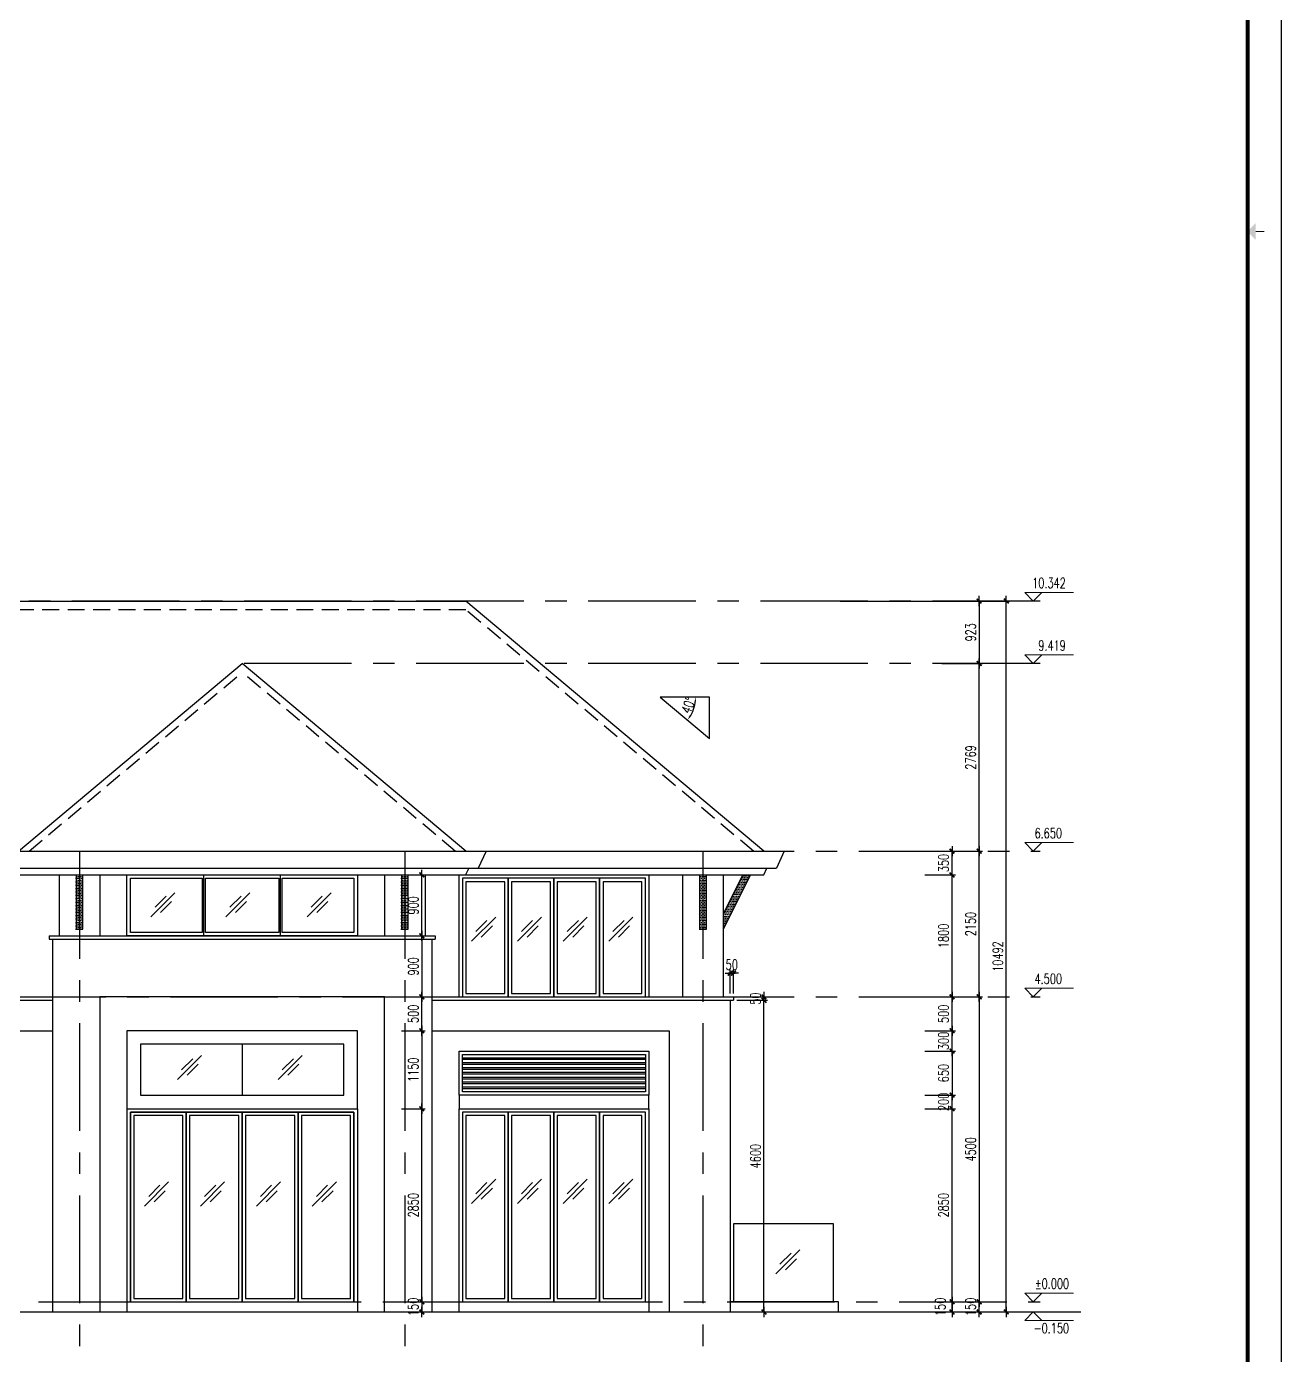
# Model space of a CAD drawing. Extents: x -395226 to -176901, y -140672 to 68263.
# Drawn here: x -318658 to -300140, y -127533 to -107922 of the extents above; entities that cross this region are included whole.
import ezdxf
from ezdxf.enums import TextEntityAlignment as Align

# ---------------------------------------------------------------- set-up
doc = ezdxf.new("R2010")
doc.units = 0
doc.header["$LTSCALE"] = 1000
doc.header["$MEASUREMENT"] = 0
for name, pattern in [('ACAD_ISO08W100', [36, 24, -3, 6, -3]), ('CENTER', [50.8, 31.75, -6.35, 6.35, -6.35]), ('HIDDEN', [0.375, 0.25, -0.125])]:
    doc.linetypes.add(name, pattern=pattern)
doc.layers.get('0').update_dxf_attribs({"linetype": 'CONTINUOUS'})
doc.layers.get('Defpoints').update_dxf_attribs({"linetype": 'CONTINUOUS'})
for name, color, linetype in [('A-DIM', 201, 'CONTINUOUS'), ('A-DOTE', 8, 'ACAD_ISO08W100'), ('A-FACADE', 5, 'CONTINUOUS'), ('A-FACADE-hatch', 252, 'CONTINUOUS'), ('A-LINE', 8, 'CONTINUOUS'), ('A-PUB-DIM', 3, 'CONTINUOUS'), ('A-ROOF', 7, 'CONTINUOUS'), ('A-SITE', 7, 'CONTINUOUS'), ('A-TEXT-CN', 31, 'CONTINUOUS'), ('A-WINDOW', 4, 'CONTINUOUS'), ('A_Door', 1, 'CONTINUOUS'), ('A_Wall', 3, 'CONTINUOUS'), ('FIN 01', 8, 'CONTINUOUS'), ('GLZ 01', 8, 'CONTINUOUS'), ('PUB_DIM', 3, 'CONTINUOUS'), ('ROOF 01', 1, 'CONTINUOUS'), ('Sect 18', 1, 'CONTINUOUS'), ('图框', 7, 'CONTINUOUS')]:
    doc.layers.add(name, color=color, linetype=linetype)
doc.layers.add('A-LEVEL', color=135, linetype='CONTINUOUS', lineweight=0)
doc.styles.add('DIM_FONT', font='SIMPLEX', dxfattribs={"width": 0.7, "bigfont": 'GBCBIG'})
doc.styles.add('TJHZTXT', font='tjromans.shx', dxfattribs={"width": 0.8, "bigfont": 'tjhztxt.shx'})
doc.styles.add('zjz', font='tjromans.shx', dxfattribs={"width": 0.7, "height": 500, "bigfont": 'tjhztxt.shx'})
doc.dimstyles.new('DIM100', dxfattribs={"dimscale": 100, "dimtxt": 3, "dimasz": 0.01, "dimexe": 1, "dimexo": 1, "dimgap": 1, "dimtad": 1, "dimdec": 0, "dimzin": 0, "dimdsep": 46, "dimtxsty": 'DIM_FONT', "dimblk1": '_DIMX', "dimblk2": '_DIMX', "dimsah": 1, "dimcen": 0.01, "dimclrd": 256, "dimclre": 256, "dimclrt": 7, "dimadec": 0, "dimazin": 0, "dimtfac": 1, "dimtdec": 0, "dimtix": 1, "dimtmove": 2, "dimatfit": 3, "dimldrblk": '_DIMX', "dimfxl": 0, "dimtolj": 1, "dimtzin": 5, "dimarcsym": 0})

# ---------------------------------------------------------------- blocks, each defined once
blk = doc.blocks.new('_DIMX')
blk.add_line((-150, 0), (150, 0))
at = {"const_width": 50}
blk.add_lwpolyline([(-70, -70), (70, 70)], dxfattribs=at)
blk = doc.blocks.new('*D969')
at = {"layer": 'A-PUB-DIM', "lineweight": -2}
for p, q in [((-306650, -116400), (-304151, -116400)), ((-304201, -126892), (-304201, -116401)), ((-306650, -126892), (-304151, -126892))]:
    blk.add_line(p, q, dxfattribs=at)
at = {"layer": 'Defpoints', "color": 0}
for p in [(-306700, -116400), (-304201, -116400), (-306700, -126892)]:
    blk.add_point(p, dxfattribs=at)
at = {"layer": 'A-PUB-DIM', "lineweight": -2, "xscale": 0.5, "yscale": 0.5, "zscale": 0.5}
for p, rotation in [((-304201, -116400), 90), ((-304201, -126892), 270)]:
    blk.add_blockref('_DIMX', p, dxfattribs=dict(at, rotation=rotation))
at = {"layer": 'A-PUB-DIM', "insert": (-304326, -121646), "char_height": 150, "attachment_point": 5, "rotation": 90, "style": 'DIM_FONT'}
blk.add_mtext('\\A1;10492', dxfattribs=at)
blk = doc.blocks.new('*D970')
at = {"layer": 'A-PUB-DIM', "lineweight": -2}
for p, q in [((-305150, -122242), (-304551, -122242)), ((-304601, -122243), (-304601, -126742)), ((-305150, -126742), (-304551, -126742))]:
    blk.add_line(p, q, dxfattribs=at)
at = {"layer": 'Defpoints', "color": 0}
for p in [(-305200, -122242), (-305200, -126742), (-304601, -126742)]:
    blk.add_point(p, dxfattribs=at)
at = {"layer": 'A-PUB-DIM', "lineweight": -2, "xscale": 0.5, "yscale": 0.5, "zscale": 0.5}
for p, rotation in [((-304601, -122242), 90), ((-304601, -126742), 270)]:
    blk.add_blockref('_DIMX', p, dxfattribs=dict(at, rotation=rotation))
at = {"layer": 'A-PUB-DIM', "insert": (-304726, -124492), "char_height": 150, "attachment_point": 5, "rotation": 90, "style": 'DIM_FONT'}
blk.add_mtext('\\A1;4500', dxfattribs=at)
blk = doc.blocks.new('*D971')
at = {"layer": 'A-PUB-DIM', "lineweight": -2}
for p, q in [((-305150, -120092), (-304551, -120092)), ((-304601, -122242), (-304601, -120093)), ((-305150, -122242), (-304551, -122242))]:
    blk.add_line(p, q, dxfattribs=at)
at = {"layer": 'Defpoints', "color": 0}
for p in [(-305200, -120092), (-304601, -120092), (-305200, -122242)]:
    blk.add_point(p, dxfattribs=at)
at = {"layer": 'A-PUB-DIM', "lineweight": -2, "xscale": 0.5, "yscale": 0.5, "zscale": 0.5}
for p, rotation in [((-304601, -120092), 90), ((-304601, -122242), 270)]:
    blk.add_blockref('_DIMX', p, dxfattribs=dict(at, rotation=rotation))
at = {"layer": 'A-PUB-DIM', "insert": (-304726, -121167), "char_height": 150, "attachment_point": 5, "rotation": 90, "style": 'DIM_FONT'}
blk.add_mtext('\\A1;2150', dxfattribs=at)
blk = doc.blocks.new('A$C27EA7CCC')
at = {"layer": 'A-LEVEL', "linetype": 'ByBlock'}
blk.add_lwpolyline([(1018, 509), (509, 0), (0, 509), (2880, 509)], dxfattribs=at)
at = {"layer": 'A-LEVEL', "style": 'zjz', "width": 0.7}
for tag, p in [('-6.000（建筑）', (3635, 1346)), ('-6.300（结构）', (3635, 645))]:
    blk.add_attdef(tag, text='', height=600, dxfattribs=at).set_placement(p, align=Align.RIGHT)
blk = doc.blocks.new('*D972')
at = {"layer": 'A-PUB-DIM', "lineweight": -2}
for p, q in [((-305150, -126742), (-304551, -126742)), ((-304601, -126742), (-304601, -126741)), ((-304601, -126892), (-304601, -126742)), ((-305150, -126892), (-304551, -126892)), ((-304601, -126893), (-304601, -126893))]:
    blk.add_line(p, q, dxfattribs=at)
at = {"layer": 'Defpoints', "color": 0}
for p in [(-305200, -126742), (-304601, -126742), (-305200, -126892)]:
    blk.add_point(p, dxfattribs=at)
at = {"layer": 'A-PUB-DIM', "lineweight": -2, "xscale": 0.5, "yscale": 0.5, "zscale": 0.5}
for p, rotation in [((-304601, -126742), 270), ((-304601, -126892), 90)]:
    blk.add_blockref('_DIMX', p, dxfattribs=dict(at, rotation=rotation))
at = {"layer": 'A-PUB-DIM', "insert": (-304726, -126817), "char_height": 150, "attachment_point": 5, "rotation": 90, "style": 'DIM_FONT'}
blk.add_mtext('\\A1;150', dxfattribs=at)
blk = doc.blocks.new('*D974')
at = {"layer": 'A-DIM', "lineweight": -2}
for p, q in [((-305401, -126742), (-304951, -126742)), ((-305001, -126892), (-305001, -126743)), ((-305401, -126892), (-304951, -126892))]:
    blk.add_line(p, q, dxfattribs=at)
at = {"layer": 'Defpoints', "color": 0}
for p in [(-305451, -126742), (-305001, -126742), (-305451, -126892)]:
    blk.add_point(p, dxfattribs=at)
at = {"layer": 'A-DIM', "lineweight": -2, "xscale": 0.5, "yscale": 0.5, "zscale": 0.5}
for p, rotation in [((-305001, -126742), 90), ((-305001, -126892), 270)]:
    blk.add_blockref('_DIMX', p, dxfattribs=dict(at, rotation=rotation))
at = {"layer": 'A-DIM', "insert": (-305174, -126817), "char_height": 150, "attachment_point": 5, "rotation": 90, "style": 'DIM_FONT'}
blk.add_mtext('\\A1;150', dxfattribs=at)
blk = doc.blocks.new('*D975')
at = {"layer": 'A-DIM', "lineweight": -2}
for p, q in [((-305401, -123892), (-304951, -123892)), ((-305001, -126742), (-305001, -123893)), ((-305401, -126742), (-304951, -126742))]:
    blk.add_line(p, q, dxfattribs=at)
at = {"layer": 'Defpoints', "color": 0}
for p in [(-305451, -123892), (-305001, -123892), (-305451, -126742)]:
    blk.add_point(p, dxfattribs=at)
at = {"layer": 'A-DIM', "lineweight": -2, "xscale": 0.5, "yscale": 0.5, "zscale": 0.5}
for p, rotation in [((-305001, -123892), 90), ((-305001, -126742), 270)]:
    blk.add_blockref('_DIMX', p, dxfattribs=dict(at, rotation=rotation))
at = {"layer": 'A-DIM', "insert": (-305126, -125317), "char_height": 150, "attachment_point": 5, "rotation": 90, "style": 'DIM_FONT'}
blk.add_mtext('\\A1;2850', dxfattribs=at)
blk = doc.blocks.new('*D976')
at = {"layer": 'A-DIM', "lineweight": -2}
for p, q in [((-305401, -123692), (-304951, -123692)), ((-305001, -123692), (-305001, -123691)), ((-305001, -123892), (-305001, -123692)), ((-305401, -123892), (-304951, -123892)), ((-305001, -123893), (-305001, -123893))]:
    blk.add_line(p, q, dxfattribs=at)
at = {"layer": 'Defpoints', "color": 0}
for p in [(-305451, -123692), (-305001, -123692), (-305451, -123892)]:
    blk.add_point(p, dxfattribs=at)
at = {"layer": 'A-DIM', "lineweight": -2, "xscale": 0.5, "yscale": 0.5, "zscale": 0.5}
for p, rotation in [((-305001, -123692), 270), ((-305001, -123892), 90)]:
    blk.add_blockref('_DIMX', p, dxfattribs=dict(at, rotation=rotation))
at = {"layer": 'A-DIM', "insert": (-305126, -123792), "char_height": 150, "attachment_point": 5, "rotation": 90, "style": 'DIM_FONT'}
blk.add_mtext('\\A1;200', dxfattribs=at)
blk = doc.blocks.new('*D977')
at = {"layer": 'A-DIM', "lineweight": -2}
for p, q in [((-305401, -122742), (-304951, -122742)), ((-305001, -122742), (-305001, -122741)), ((-305001, -123042), (-305001, -122742)), ((-305401, -123042), (-304951, -123042)), ((-305001, -123043), (-305001, -123043))]:
    blk.add_line(p, q, dxfattribs=at)
at = {"layer": 'Defpoints', "color": 0}
for p in [(-305451, -122742), (-305001, -122742), (-305451, -123042)]:
    blk.add_point(p, dxfattribs=at)
at = {"layer": 'A-DIM', "lineweight": -2, "xscale": 0.5, "yscale": 0.5, "zscale": 0.5}
for p, rotation in [((-305001, -122742), 270), ((-305001, -123042), 90)]:
    blk.add_blockref('_DIMX', p, dxfattribs=dict(at, rotation=rotation))
at = {"layer": 'A-DIM', "insert": (-305126, -122892), "char_height": 150, "attachment_point": 5, "rotation": 90, "style": 'DIM_FONT'}
blk.add_mtext('\\A1;300', dxfattribs=at)
blk = doc.blocks.new('*D978')
at = {"layer": 'A-DIM', "lineweight": -2}
for p, q in [((-305401, -122242), (-304951, -122242)), ((-305001, -122742), (-305001, -122243)), ((-305401, -122742), (-304951, -122742))]:
    blk.add_line(p, q, dxfattribs=at)
at = {"layer": 'Defpoints', "color": 0}
for p in [(-305451, -122242), (-305001, -122242), (-305451, -122742)]:
    blk.add_point(p, dxfattribs=at)
at = {"layer": 'A-DIM', "lineweight": -2, "xscale": 0.5, "yscale": 0.5, "zscale": 0.5}
for p, rotation in [((-305001, -122242), 90), ((-305001, -122742), 270)]:
    blk.add_blockref('_DIMX', p, dxfattribs=dict(at, rotation=rotation))
at = {"layer": 'A-DIM', "insert": (-305126, -122492), "char_height": 150, "attachment_point": 5, "rotation": 90, "style": 'DIM_FONT'}
blk.add_mtext('\\A1;500', dxfattribs=at)
blk = doc.blocks.new('*D986')
at = {"layer": 'A-DIM', "lineweight": -2}
for p, q in [((-305401, -120442), (-304951, -120442)), ((-305001, -122242), (-305001, -120443)), ((-305401, -122242), (-304951, -122242))]:
    blk.add_line(p, q, dxfattribs=at)
at = {"layer": 'Defpoints', "color": 0}
for p in [(-305451, -120442), (-305001, -120442), (-305451, -122242)]:
    blk.add_point(p, dxfattribs=at)
at = {"layer": 'A-DIM', "lineweight": -2, "xscale": 0.5, "yscale": 0.5, "zscale": 0.5}
for p, rotation in [((-305001, -120442), 90), ((-305001, -122242), 270)]:
    blk.add_blockref('_DIMX', p, dxfattribs=dict(at, rotation=rotation))
at = {"layer": 'A-DIM', "insert": (-305126, -121342), "char_height": 150, "attachment_point": 5, "rotation": 90, "style": 'DIM_FONT'}
blk.add_mtext('\\A1;1800', dxfattribs=at)
blk = doc.blocks.new('*D987')
at = {"layer": 'A-DIM', "lineweight": -2}
for p, q in [((-305401, -120092), (-304951, -120092)), ((-305001, -120092), (-305001, -120091)), ((-305001, -120442), (-305001, -120092)), ((-305401, -120442), (-304951, -120442)), ((-305001, -120443), (-305001, -120443))]:
    blk.add_line(p, q, dxfattribs=at)
at = {"layer": 'Defpoints', "color": 0}
for p in [(-305451, -120092), (-305001, -120092), (-305451, -120442)]:
    blk.add_point(p, dxfattribs=at)
at = {"layer": 'A-DIM', "lineweight": -2, "xscale": 0.5, "yscale": 0.5, "zscale": 0.5}
for p, rotation in [((-305001, -120092), 270), ((-305001, -120442), 90)]:
    blk.add_blockref('_DIMX', p, dxfattribs=dict(at, rotation=rotation))
at = {"layer": 'A-DIM', "insert": (-305126, -120267), "char_height": 150, "attachment_point": 5, "rotation": 90, "style": 'DIM_FONT'}
blk.add_mtext('\\A1;350', dxfattribs=at)
blk = doc.blocks.new('*D990')
at = {"layer": 'A-PUB-DIM', "lineweight": -2}
for p, q in [((-305150, -117323), (-304551, -117323)), ((-304601, -120092), (-304601, -117324)), ((-305150, -120092), (-304551, -120092))]:
    blk.add_line(p, q, dxfattribs=at)
at = {"layer": 'Defpoints', "color": 0}
for p in [(-305200, -117323), (-304601, -117323), (-305200, -120092)]:
    blk.add_point(p, dxfattribs=at)
at = {"layer": 'A-PUB-DIM', "lineweight": -2, "xscale": 0.5, "yscale": 0.5, "zscale": 0.5}
for p, rotation in [((-304601, -117323), 90), ((-304601, -120092), 270)]:
    blk.add_blockref('_DIMX', p, dxfattribs=dict(at, rotation=rotation))
at = {"layer": 'A-PUB-DIM', "insert": (-304726, -118708), "char_height": 150, "attachment_point": 5, "rotation": 90, "style": 'DIM_FONT'}
blk.add_mtext('\\A1;2769', dxfattribs=at)
blk = doc.blocks.new('*D998')
at = {"layer": 'A-PUB-DIM', "lineweight": -2}
for p, q in [((-305150, -116400), (-304551, -116400)), ((-304601, -116401), (-304601, -117323)), ((-305150, -117323), (-304551, -117323))]:
    blk.add_line(p, q, dxfattribs=at)
at = {"layer": 'Defpoints', "color": 0}
for p in [(-305200, -116400), (-305200, -117323), (-304601, -117323)]:
    blk.add_point(p, dxfattribs=at)
at = {"layer": 'A-PUB-DIM', "lineweight": -2, "xscale": 0.5, "yscale": 0.5, "zscale": 0.5}
for p, rotation in [((-304601, -116400), 90), ((-304601, -117323), 270)]:
    blk.add_blockref('_DIMX', p, dxfattribs=dict(at, rotation=rotation))
at = {"layer": 'A-PUB-DIM', "insert": (-304726, -116862), "char_height": 150, "attachment_point": 5, "rotation": 90, "style": 'DIM_FONT'}
blk.add_mtext('\\A1;923', dxfattribs=at)
blk = doc.blocks.new('*D999')
at = {"layer": 'A-DIM', "lineweight": -2}
for p, q in [((-305401, -123042), (-304951, -123042)), ((-305001, -123043), (-305001, -123692)), ((-305401, -123692), (-304951, -123692))]:
    blk.add_line(p, q, dxfattribs=at)
at = {"layer": 'Defpoints', "color": 0}
for p in [(-305451, -123042), (-305451, -123692), (-305001, -123692)]:
    blk.add_point(p, dxfattribs=at)
at = {"layer": 'A-DIM', "lineweight": -2, "xscale": 0.5, "yscale": 0.5, "zscale": 0.5}
for p, rotation in [((-305001, -123042), 90), ((-305001, -123692), 270)]:
    blk.add_blockref('_DIMX', p, dxfattribs=dict(at, rotation=rotation))
at = {"layer": 'A-DIM', "insert": (-305126, -123367), "char_height": 150, "attachment_point": 5, "rotation": 90, "style": 'DIM_FONT'}
blk.add_mtext('\\A1;650', dxfattribs=at)
blk = doc.blocks.new('glass hatch')
at = {"color": 9}
for p, q in [((0, 0), (355, 355)), ((61, 143), (225, 306)), ((143, 61), (306, 225))]:
    blk.add_line(p, q, dxfattribs=at)
blk = doc.blocks.new('A$C6DE2222E')
at = {"layer": 'FIN 01', "color": 0}
for p, q in [((-2800, 50), (-2800, 1850)), ((-2800, 1850), (0, 1850)), ((0, 1850), (0, 50))]:
    blk.add_line(p, q, dxfattribs=at)
for points in [[(-2750, 50), (-2075, 50), (-2075, 1800), (-2750, 1800)], [(-2075, 50), (-1400, 50), (-1400, 1800), (-2075, 1800)], [(-1400, 50), (-725, 50), (-725, 1800), (-1400, 1800)], [(-725, 50), (-50, 50), (-50, 1800), (-725, 1800)], [(-2700, 100), (-2125, 100), (-2125, 1750), (-2700, 1750)], [(-2025, 100), (-1450, 100), (-1450, 1750), (-2025, 1750)], [(-1350, 100), (-775, 100), (-775, 1750), (-1350, 1750)], [(-675, 100), (-100, 100), (-100, 1750), (-675, 1750)]]:
    blk.add_lwpolyline(points, close=True, dxfattribs=at)
at = {"layer": 'A_Wall', "color": 9}
for p in [(-2614, 872), (-1939, 872), (-1264, 872), (-589, 872)]:
    blk.add_blockref('glass hatch', p, dxfattribs=at)
blk = doc.blocks.new('A$C57D91217')
at = {"color": 0}
for p, q in [((0, 0), (0, 2850)), ((0, 2850), (2800, 2850)), ((2800, 2850), (2800, 0))]:
    blk.add_line(p, q, dxfattribs=at)
for points in [[(50, 0), (725, 0), (725, 2800), (50, 2800)], [(100, 50), (675, 50), (675, 2750), (100, 2750)], [(725, 0), (1400, 0), (1400, 2800), (725, 2800)], [(775, 50), (1350, 50), (1350, 2750), (775, 2750)], [(1400, 0), (2075, 0), (2075, 2800), (1400, 2800)], [(1450, 50), (2025, 50), (2025, 2750), (1450, 2750)], [(2075, 0), (2750, 0), (2750, 2800), (2075, 2800)], [(2125, 50), (2700, 50), (2700, 2750), (2125, 2750)]]:
    blk.add_lwpolyline(points, close=True, dxfattribs=at)
at = {"color": 9}
for p in [(186, 1453), (861, 1453), (1536, 1453), (2211, 1453)]:
    blk.add_blockref('glass hatch', p, dxfattribs=at)
blk = doc.blocks.new('*D1003')
at = {"layer": 'A-DIM', "lineweight": -2}
for p, q in [((-308176, -122292), (-307726, -122292)), ((-307776, -126892), (-307776, -122293)), ((-308176, -126892), (-307726, -126892))]:
    blk.add_line(p, q, dxfattribs=at)
at = {"layer": 'Defpoints', "color": 0}
for p in [(-308226, -122292), (-307776, -122292), (-308226, -126892)]:
    blk.add_point(p, dxfattribs=at)
at = {"layer": 'A-DIM', "lineweight": -2, "xscale": 0.5, "yscale": 0.5, "zscale": 0.5}
for p, rotation in [((-307776, -122292), 90), ((-307776, -126892), 270)]:
    blk.add_blockref('_DIMX', p, dxfattribs=dict(at, rotation=rotation))
at = {"layer": 'A-DIM', "insert": (-307901, -124592), "char_height": 150, "attachment_point": 5, "rotation": 90, "style": 'DIM_FONT'}
blk.add_mtext('\\A1;4600', dxfattribs=at)
blk = doc.blocks.new('*D1004')
at = {"layer": 'A-DIM', "lineweight": -2}
for p, q in [((-308176, -122242), (-307726, -122242)), ((-308176, -122292), (-307726, -122292)), ((-307776, -122242), (-307776, -122241)), ((-307776, -122292), (-307776, -122242)), ((-307776, -122293), (-307776, -122293))]:
    blk.add_line(p, q, dxfattribs=at)
at = {"layer": 'Defpoints', "color": 0}
for p in [(-308226, -122242), (-308226, -122292), (-307776, -122242)]:
    blk.add_point(p, dxfattribs=at)
at = {"layer": 'A-DIM', "lineweight": -2, "xscale": 0.5, "yscale": 0.5, "zscale": 0.5}
for p, rotation in [((-307776, -122242), 270), ((-307776, -122292), 90)]:
    blk.add_blockref('_DIMX', p, dxfattribs=dict(at, rotation=rotation))
at = {"layer": 'A-DIM', "insert": (-307901, -122267), "char_height": 150, "attachment_point": 5, "rotation": 90, "style": 'DIM_FONT'}
blk.add_mtext('\\A1;50', dxfattribs=at)
blk = doc.blocks.new('*D1005')
at = {"layer": 'A-DIM', "lineweight": -2}
for p, q in [((-308277, -121892), (-308277, -121892)), ((-308276, -122192), (-308276, -121842)), ((-308226, -121892), (-308276, -121892)), ((-308226, -122192), (-308226, -121842)), ((-308226, -121892), (-308225, -121892))]:
    blk.add_line(p, q, dxfattribs=at)
at = {"layer": 'Defpoints', "color": 0}
for p in [(-308276, -121892), (-308276, -122242), (-308226, -122242)]:
    blk.add_point(p, dxfattribs=at)
at = {"layer": 'A-DIM', "lineweight": -2, "xscale": 0.5, "yscale": 0.5, "zscale": 0.5}
blk.add_blockref('_DIMX', (-308276, -121892), dxfattribs=at)
at = {"layer": 'A-DIM', "lineweight": -2, "xscale": 0.5, "yscale": 0.5, "zscale": 0.5, "rotation": 180}
blk.add_blockref('_DIMX', (-308226, -121892), dxfattribs=at)
at = {"layer": 'A-DIM', "insert": (-308251, -121767), "char_height": 150, "attachment_point": 5, "style": 'DIM_FONT'}
blk.add_mtext('\\A1;50', dxfattribs=at)
blk = doc.blocks.new('*D1007')
at = {"layer": 'A-DIM', "lineweight": -2}
for p, q in [((-313126, -122742), (-312776, -122742)), ((-312826, -122743), (-312826, -123892)), ((-313126, -123892), (-312776, -123892))]:
    blk.add_line(p, q, dxfattribs=at)
at = {"layer": 'Defpoints', "color": 0}
for p in [(-313176, -122742), (-313176, -123892), (-312826, -123892)]:
    blk.add_point(p, dxfattribs=at)
at = {"layer": 'A-DIM', "lineweight": -2, "xscale": 0.5, "yscale": 0.5, "zscale": 0.5}
for p, rotation in [((-312826, -122742), 90), ((-312826, -123892), 270)]:
    blk.add_blockref('_DIMX', p, dxfattribs=dict(at, rotation=rotation))
at = {"layer": 'A-DIM', "insert": (-312951, -123317), "char_height": 150, "attachment_point": 5, "rotation": 90, "style": 'DIM_FONT'}
blk.add_mtext('\\A1;1150', dxfattribs=at)
blk = doc.blocks.new('*D1008')
at = {"layer": 'A-DIM', "lineweight": -2}
for p, q in [((-313126, -122242), (-312776, -122242)), ((-312826, -122742), (-312826, -122243)), ((-313126, -122742), (-312776, -122742))]:
    blk.add_line(p, q, dxfattribs=at)
at = {"layer": 'Defpoints', "color": 0}
for p in [(-313176, -122242), (-312826, -122242), (-313176, -122742)]:
    blk.add_point(p, dxfattribs=at)
at = {"layer": 'A-DIM', "lineweight": -2, "xscale": 0.5, "yscale": 0.5, "zscale": 0.5}
for p, rotation in [((-312826, -122242), 90), ((-312826, -122742), 270)]:
    blk.add_blockref('_DIMX', p, dxfattribs=dict(at, rotation=rotation))
at = {"layer": 'A-DIM', "insert": (-312951, -122492), "char_height": 150, "attachment_point": 5, "rotation": 90, "style": 'DIM_FONT'}
blk.add_mtext('\\A1;500', dxfattribs=at)
blk = doc.blocks.new('*D1009')
at = {"layer": 'A-DIM', "lineweight": -2}
for p, q in [((-313126, -123892), (-312776, -123892)), ((-312826, -126742), (-312826, -123893)), ((-313126, -126742), (-312776, -126742))]:
    blk.add_line(p, q, dxfattribs=at)
at = {"layer": 'Defpoints', "color": 0}
for p in [(-313176, -123892), (-312826, -123892), (-313176, -126742)]:
    blk.add_point(p, dxfattribs=at)
at = {"layer": 'A-DIM', "lineweight": -2, "xscale": 0.5, "yscale": 0.5, "zscale": 0.5}
for p, rotation in [((-312826, -123892), 90), ((-312826, -126742), 270)]:
    blk.add_blockref('_DIMX', p, dxfattribs=dict(at, rotation=rotation))
at = {"layer": 'A-DIM', "insert": (-312951, -125317), "char_height": 150, "attachment_point": 5, "rotation": 90, "style": 'DIM_FONT'}
blk.add_mtext('\\A1;2850', dxfattribs=at)
blk = doc.blocks.new('*D1010')
at = {"layer": 'A-DIM', "lineweight": -2}
for p, q in [((-313126, -126742), (-312776, -126742)), ((-312826, -126742), (-312826, -126741)), ((-312826, -126742), (-312826, -126892)), ((-313126, -126892), (-312776, -126892)), ((-312826, -126893), (-312826, -126893))]:
    blk.add_line(p, q, dxfattribs=at)
at = {"layer": 'Defpoints', "color": 0}
for p in [(-313176, -126742), (-313176, -126892), (-312826, -126892)]:
    blk.add_point(p, dxfattribs=at)
at = {"layer": 'A-DIM', "lineweight": -2, "xscale": 0.5, "yscale": 0.5, "zscale": 0.5}
for p, rotation in [((-312826, -126742), 270), ((-312826, -126892), 90)]:
    blk.add_blockref('_DIMX', p, dxfattribs=dict(at, rotation=rotation))
at = {"layer": 'A-DIM', "insert": (-312951, -126817), "char_height": 150, "attachment_point": 5, "rotation": 90, "style": 'DIM_FONT'}
blk.add_mtext('\\A1;150', dxfattribs=at)
blk = doc.blocks.new('*D1011')
at = {"layer": 'A-DIM', "lineweight": -2}
for p, q in [((-313126, -121342), (-312776, -121342)), ((-312826, -121343), (-312826, -122242)), ((-313126, -122242), (-312776, -122242))]:
    blk.add_line(p, q, dxfattribs=at)
at = {"layer": 'Defpoints', "color": 0}
for p in [(-313176, -121342), (-313176, -122242), (-312826, -122242)]:
    blk.add_point(p, dxfattribs=at)
at = {"layer": 'A-DIM', "lineweight": -2, "xscale": 0.5, "yscale": 0.5, "zscale": 0.5}
for p, rotation in [((-312826, -121342), 90), ((-312826, -122242), 270)]:
    blk.add_blockref('_DIMX', p, dxfattribs=dict(at, rotation=rotation))
at = {"layer": 'A-DIM', "insert": (-312951, -121792), "char_height": 150, "attachment_point": 5, "rotation": 90, "style": 'DIM_FONT'}
blk.add_mtext('\\A1;900', dxfattribs=at)
blk = doc.blocks.new('*D1012')
at = {"layer": 'A-DIM', "lineweight": -2}
for p, q in [((-313126, -120442), (-312776, -120442)), ((-312826, -121342), (-312826, -120443)), ((-313126, -121342), (-312776, -121342))]:
    blk.add_line(p, q, dxfattribs=at)
at = {"layer": 'Defpoints', "color": 0}
for p in [(-313176, -120442), (-312826, -120442), (-313176, -121342)]:
    blk.add_point(p, dxfattribs=at)
at = {"layer": 'A-DIM', "lineweight": -2, "xscale": 0.5, "yscale": 0.5, "zscale": 0.5}
for p, rotation in [((-312826, -120442), 90), ((-312826, -121342), 270)]:
    blk.add_blockref('_DIMX', p, dxfattribs=dict(at, rotation=rotation))
at = {"layer": 'A-DIM', "insert": (-312951, -120892), "char_height": 150, "attachment_point": 5, "rotation": 90, "style": 'DIM_FONT'}
blk.add_mtext('\\A1;900', dxfattribs=at)
blk = doc.blocks.new('TJAD_TK_A0')
at = {"layer": '图框'}
blk.add_line((2162, 399.3), (973, 399.3), dxfattribs=at)
at = {"layer": '图框', "const_width": 0.3}
blk.add_lwpolyline([(1567.5, 391.74), (1567.5, 394.24)], dxfattribs=at)
at = {"layer": '图框', "const_width": 1.2}
blk.add_lwpolyline([(2152, -431.7), (2152, 389.3), (998, 389.3), (998, -431.7)], close=True, dxfattribs=at)
at = {"layer": '图框'}
blk.add_solid([(1565, 391.74), (1570, 391.74), (1567.5, 389.24)], dxfattribs=at)

msp = doc.modelspace()

# ---------------------------------------------------------------- hatches: boundary and pattern name
at = {"layer": 'A-FACADE-hatch'}
h = msp.add_hatch(dxfattribs=at)
h.set_pattern_fill('DOTS', color=256, scale=400, style=0)
h.set_pattern_definition([(180, (-317826.48, -121242.208), (-12.5, 25), [0, -25])])
h.paths.add_polyline_path([(-317926.5, -120442.2), (-317826.5, -120442.2), (-317826.5, -121242.2), (-317926.5, -121242.2)])
h = msp.add_hatch(dxfattribs=at)
h.set_pattern_fill('DOTS', color=256, scale=400, style=0)
h.set_pattern_definition([(180, (-313026.48, -121242.208), (-12.5, 25), [0, -25])])
h.paths.add_polyline_path([(-313126.5, -120442.2), (-313026.5, -120442.2), (-313026.5, -121242.2), (-313126.5, -121242.2)])
h = msp.add_hatch(dxfattribs=at)
h.set_pattern_fill('DOTS', color=256, scale=400, style=0)
h.set_pattern_definition([(180, (-308626.48, -121242.208), (-12.5, 25), [0, -25])])
h.paths.add_polyline_path([(-308726.5, -120442.2), (-308626.5, -120442.2), (-308626.5, -121242.2), (-308726.5, -121242.2)])
h = msp.add_hatch(dxfattribs=at)
h.set_pattern_fill('DOTS', color=256, scale=400, style=0)
h.set_pattern_definition([(360, (-109291.28, -70828.39), (12.5, 25), [0, -25])])
h.paths.add_polyline_path([(-307976.5, -120442.2), (-308088.3, -120442.2), (-308376.5, -121018.6), (-308376.5, -121242.2)])
h = msp.add_hatch(dxfattribs=at)
h.set_pattern_fill('ANSI32', color=256, scale=15, angle=135, style=0)
h.set_pattern_definition([(7e-15, (-309526.48, -123092.21), (7e-15, -71.4375), []), (7e-15, (-309502.67, -123068.396), (7e-15, -71.4375), [])])
h.paths.add_polyline_path([(-309526.5, -123642.2), (-312226.5, -123642.2), (-312226.5, -123092.2), (-309526.5, -123092.2)])

# ---------------------------------------------------------------- linework, layer by layer
at = {"layer": 'A-DOTE', "linetype": 'CENTER', "ltscale": 0.05}
for p, q in [((-303701.5, -116400.2), (-318776.5, -116400.2)), ((-303701.5, -117323.2), (-315476.5, -117323.2)), ((-319076.5, -120092.2), (-303701.5, -120092.2)), ((-317876.5, -120092.2), (-317876.5, -130144.6)), ((-313076.5, -120092.2), (-313076.5, -130144.6)), ((-308676.5, -120092.2), (-308676.5, -130144.6)), ((-319076.5, -122242.2), (-303701.5, -122242.2)), ((-338801.5, -126742.2), (-303701.5, -126742.2))]:
    msp.add_line(p, q, dxfattribs=at)
at = {"layer": 'A-FACADE'}
for p, q in [((-318176.5, -120442.2), (-318176.5, -121342.2)), ((-317576.5, -120442.2), (-317576.5, -121342.2)), ((-313376.5, -120442.2), (-313376.5, -121342.2)), ((-312776.5, -120442.2), (-312776.5, -121342.2)), ((-308976.5, -120442.2), (-308976.5, -122242.2)), ((-308376.5, -120442.2), (-308376.5, -122242.2)), ((-318326.5, -121342.2), (-312626.5, -121342.2)), ((-318326.5, -121342.2), (-318326.5, -121392.2)), ((-318326.5, -121392.2), (-318276.5, -121392.2)), ((-318276.5, -121392.2), (-312676.5, -121392.2)), ((-318276.5, -121392.2), (-318276.5, -126892.2)), ((-312676.5, -121392.2), (-312626.5, -121392.2)), ((-321776.5, -122242.2), (-318276.5, -122242.2)), ((-321776.5, -122292.2), (-318276.5, -122292.2)), ((-312676.5, -122242.2), (-308226.5, -122242.2)), ((-312676.5, -122292.2), (-308276.5, -122292.2)), ((-321776.5, -122742.2), (-318276.5, -122742.2)), ((-312676.5, -122742.2), (-309176.5, -122742.2))]:
    msp.add_line(p, q, dxfattribs=at)
for points in [[(-312626.5, -121342.2), (-312626.5, -121392.2)], [(-312676.5, -121392.2), (-312676.5, -126892.2)], [(-313376.5, -126892.2), (-313376.5, -122242.2), (-317576.5, -122242.2), (-317576.5, -126892.2)], [(-308276.5, -122292.2), (-308276.5, -126892.2)], [(-309176.5, -122742.2), (-309176.5, -126892.2)]]:
    msp.add_lwpolyline(points, dxfattribs=at)
msp.add_lwpolyline([(-309476.5, -123692.2), (-312276.5, -123692.2), (-312276.5, -123892.2), (-309476.5, -123892.2)], close=True, dxfattribs=at)
at = {"layer": 'A-LINE', "linetype": 'HIDDEN'}
for points in [[(-307932.1, -120092.2), (-312176.5, -116530.7), (-318776.5, -116530.7)], [(-318620.9, -120092.2), (-315476.5, -117453.7)], [(-312332.1, -120092.2), (-315476.5, -117453.7)]]:
    msp.add_lwpolyline(points, dxfattribs=at)
at = {"layer": 'A-LINE'}
for points in [[(-317926.5, -120442.2), (-317926.5, -121242.2), (-317826.5, -121242.2), (-317826.5, -120442.2)], [(-313126.5, -120442.2), (-313126.5, -121242.2), (-313026.5, -121242.2), (-313026.5, -120442.2)], [(-308726.5, -120442.2), (-308726.5, -121242.2), (-308626.5, -121242.2), (-308626.5, -120442.2)], [(-307976.5, -120442.2), (-308376.5, -121242.2)], [(-308088.3, -120442.2), (-308376.5, -121018.6)], [(-306676.5, -126892.2), (-306676.5, -126742.2), (-308276.5, -126742.2)]]:
    msp.add_lwpolyline(points, dxfattribs=at)
at = {"layer": 'A-ROOF'}
for p, q in [((-318776.5, -116400.2), (-312176.5, -116400.2)), ((-319076.5, -120092.2), (-311876.5, -120092.2)), ((-311876.5, -120092.2), (-311993.1, -120342.2)), ((-307476.5, -120092.2), (-307593.1, -120342.2)), ((-318959.9, -120342.2), (-307593.1, -120342.2)), ((-312133.1, -120342.2), (-312179.7, -120442.2)), ((-307779.7, -120442.2), (-307733.1, -120342.2)), ((-312176.5, -120442.2), (-307779.7, -120442.2))]:
    msp.add_line(p, q, dxfattribs=at)
for points in [[(-307776.5, -120092.2), (-312176.5, -116400.2)], [(-318776.5, -120092.2), (-315476.5, -117323.2)], [(-312176.5, -120092.2), (-315476.5, -117323.2)], [(-311876.5, -120092.2), (-307476.5, -120092.2)]]:
    msp.add_lwpolyline(points, dxfattribs=at)
at = {"layer": 'A-SITE', "ltscale": 0.05}
msp.add_lwpolyline([(-322076.5, -126892.2), (-303101.5, -126892.2)], dxfattribs=at)
at = {"layer": 'A-WINDOW'}
for p, q in [((-316043.1, -121342.2), (-316043.1, -120442.2)), ((-314909.8, -121342.2), (-314909.8, -120442.2)), ((-315476.5, -122942.2), (-315476.5, -123692.2)), ((-317176.5, -123892.2), (-313776.5, -123892.2)), ((-317176.5, -123892.2), (-317176.5, -126892.2)), ((-313776.5, -123892.2), (-313776.5, -126892.2))]:
    msp.add_line(p, q, dxfattribs=at)
for points in [[(-317176.5, -120442.2), (-313776.5, -120442.2), (-313776.5, -121342.2), (-317176.5, -121342.2)], [(-316068.1, -120492.2), (-316068.1, -121292.2), (-317126.5, -121292.2), (-317126.5, -120492.2)], [(-314934.8, -120492.2), (-314934.8, -121292.2), (-316018.1, -121292.2), (-316018.1, -120492.2)], [(-314884.8, -121292.2), (-314884.8, -120492.2), (-313826.5, -120492.2), (-313826.5, -121292.2)], [(-317176.5, -123892.2), (-313776.5, -123892.2), (-313776.5, -122742.2), (-317176.5, -122742.2)], [(-316976.5, -123692.2), (-313976.5, -123692.2), (-313976.5, -122942.2), (-316976.5, -122942.2)], [(-309476.5, -123692.2), (-312276.5, -123692.2), (-312276.5, -123042.2), (-309476.5, -123042.2)], [(-309526.5, -123642.2), (-312226.5, -123642.2), (-312226.5, -123092.2), (-309526.5, -123092.2)], [(-316301.5, -123942.2), (-317126.5, -123942.2), (-317126.5, -126742.2), (-316301.5, -126742.2)], [(-316351.5, -123992.2), (-317076.5, -123992.2), (-317076.5, -126692.2), (-316351.5, -126692.2)], [(-315476.5, -123942.2), (-316301.5, -123942.2), (-316301.5, -126742.2), (-315476.5, -126742.2)], [(-315526.5, -123992.2), (-316251.5, -123992.2), (-316251.5, -126692.2), (-315526.5, -126692.2)], [(-314651.5, -123942.2), (-315476.5, -123942.2), (-315476.5, -126742.2), (-314651.5, -126742.2)], [(-314701.5, -123992.2), (-315426.5, -123992.2), (-315426.5, -126692.2), (-314701.5, -126692.2)], [(-313826.5, -123942.2), (-314651.5, -123942.2), (-314651.5, -126742.2), (-313826.5, -126742.2)], [(-313876.5, -123992.2), (-314601.5, -123992.2), (-314601.5, -126692.2), (-313876.5, -126692.2)]]:
    msp.add_lwpolyline(points, close=True, dxfattribs=at)
for points in [[(-317126.5, -126742.2), (-317126.5, -123942.2), (-313826.5, -123942.2), (-313826.5, -126742.2)], [(-306751.5, -126742.2), (-306751.5, -125592.2), (-308226.5, -125592.2), (-308226.5, -126742.2)]]:
    msp.add_lwpolyline(points, dxfattribs=at)
at = {"layer": 'A_Door'}
msp.add_line((-317176.5, -126742.2), (-313776.5, -126742.2), dxfattribs=at)
at = {"layer": 'GLZ 01'}
msp.add_lwpolyline([(-312276.5, -126892.2), (-312276.5, -126742.2), (-309476.5, -126742.2), (-309476.5, -126892.2)], dxfattribs=at)
at = {"layer": 'PUB_DIM'}
msp.add_line((-308832.6, -117817.1), (-308907.6, -117817.1), dxfattribs=at)
msp.add_line((-308832.6, -117817.1), (-308907.6, -117817.1), dxfattribs=at)
msp.add_lwpolyline([(-309309.1, -117817.1), (-308582.1, -118427), (-308582.1, -117817.1)], close=True, dxfattribs=at)
msp.add_lwpolyline([(-309309.1, -117817.1), (-308582.1, -118427), (-308582.1, -117817.1)], close=True, dxfattribs=at)
msp.add_arc((-309309.1, -117817.1), 526.5, 325.44352, 354.55648, dxfattribs=at)
msp.add_arc((-309309.1, -117817.1), 526.5, 325.44352, 354.55648, dxfattribs=at)
for points in [[(-308793.3, -117866.6), (-308776.6, -117867.4), (-308782.6, -117817.1)], [(-308793.3, -117866.6), (-308776.6, -117867.4), (-308782.6, -117817.1)], [(-308868.8, -118120.7), (-308882.1, -118110.7), (-308905.8, -118155.5)], [(-308868.8, -118120.7), (-308882.1, -118110.7), (-308905.8, -118155.5)]]:
    msp.add_solid(points, dxfattribs=at)
at = {"layer": 'ROOF 01', "color": 7}
msp.add_line((-318773.3, -120442.2), (-312176.5, -120442.2), dxfattribs=at)
at = {"layer": 'Sect 18'}
msp.add_line((-308276.5, -122292.2), (-308226.5, -122292.2), dxfattribs=at)
msp.add_lwpolyline([(-308226.5, -122242.2), (-308226.5, -122292.2)], dxfattribs=at)

# ---------------------------------------------------------------- block references
at = {"layer": 'A-LEVEL', "linetype": 'ByBlock'}
ref = msp.add_blockref('A$C27EA7CCC', (-303928.8, -116400.2), dxfattribs=dict(at, xscale=0.25, yscale=0.25, zscale=0.25))
ref.add_attrib('-6.000（建筑）', '10.342', dxfattribs={"height": 150, "style": 'TJHZTXT', "width": 0.7}).set_placement((-303321.7, -116207.8), align=Align.RIGHT)
ref = msp.add_blockref('A$C27EA7CCC', (-303928.8, -117323.2), dxfattribs=dict(at, xscale=0.25, yscale=0.25, zscale=0.25))
ref.add_attrib('-6.000（建筑）', '9.419', dxfattribs={"height": 150, "style": 'TJHZTXT', "width": 0.7}).set_placement((-303321.7, -117130.8), align=Align.RIGHT)
ref = msp.add_blockref('A$C27EA7CCC', (-303928.8, -120092.2), dxfattribs=dict(at, xscale=0.25, yscale=0.25, zscale=0.25))
ref.add_attrib('-6.000（建筑）', '6.650', dxfattribs={"height": 150, "style": 'TJHZTXT', "width": 0.7}).set_placement((-303378.2, -119899.8), align=Align.RIGHT)
ref = msp.add_blockref('A$C27EA7CCC', (-303928.8, -122242.2), dxfattribs=dict(at, xscale=0.25, yscale=0.25, zscale=0.25))
ref.add_attrib('-6.000（建筑）', '4.500', dxfattribs={"height": 150, "style": 'TJHZTXT', "width": 0.7}).set_placement((-303378.2, -122049.8), align=Align.RIGHT)
ref = msp.add_blockref('A$C27EA7CCC', (-303928.8, -126741.7), dxfattribs=dict(at, xscale=0.25, yscale=0.25, zscale=0.25))
ref.add_attrib('-6.000（建筑）', '%%p0.000', dxfattribs={"height": 150, "style": 'TJHZTXT', "width": 0.7}).set_placement((-303273.2, -126549.3), align=Align.RIGHT)
ref = msp.add_blockref('A$C27EA7CCC', (-303928.8, -126892.2), dxfattribs=dict(at, xscale=-0.25, yscale=0.25, zscale=0.25, rotation=180))
ref.add_attrib('-6.000（建筑）', '-0.150', dxfattribs={"height": 150, "style": 'TJHZTXT', "width": 0.7}).set_placement((-303273.2, -127205.8), align=Align.RIGHT)
at = {"layer": 'A-LINE'}
for p in [(-316431.2, -123460.3), (-314945.5, -123460.3), (-316916.6, -125328.8), (-316091.6, -125328.8), (-315266.6, -125328.8), (-314441.6, -125328.8), (-307602.2, -126331.1)]:
    msp.add_blockref('glass hatch', p, dxfattribs=at)
at = {"layer": 'A-WINDOW'}
for name, p in [('A$C6DE2222E', (-309476.5, -122292.2)), ('A$C57D91217', (-312276.5, -126742.2))]:
    msp.add_blockref(name, p, dxfattribs=at)
at = {"layer": 'GLZ 01'}
for p in [(-316823.4, -121059.2), (-315717.6, -121059.2), (-314518.8, -121059.2)]:
    msp.add_blockref('glass hatch', p, dxfattribs=at)
at = {"layer": '图框', "xscale": 50, "yscale": 50, "zscale": 50, "rotation": 270}
msp.add_blockref('TJAD_TK_A0', (-320104.8, -32572.1), dxfattribs=at)

# ---------------------------------------------------------------- texts
at = {"layer": 'A-TEXT-CN', "insert": (-308890.4, -117939.1), "char_height": 150, "attachment_point": 5, "rotation": 70, "style": 'DIM_FONT'}
msp.add_mtext('\\A1;40°', dxfattribs=at)
msp.add_mtext('\\A1;40°', dxfattribs=at)

# ---------------------------------------------------------------- dimensions: what is measured, and where the dimension line sits
at = {"layer": 'A-DIM'}
for p1, p2, distance, picture, middle in [((-305451.5, -120442.2), (-305451.5, -120092.2), -450, '*D987', (-305126.5, -120267.2)), ((-313176.5, -121342.2), (-313176.5, -120442.2), -350, '*D1012', (-312951.5, -120892.2)), ((-305451.5, -122242.2), (-305451.5, -120442.2), -450, '*D986', (-305126.5, -121342.2)), ((-313176.5, -121342.2), (-313176.5, -122242.2), 350, '*D1011', (-312951.5, -121792.2)), ((-308226.5, -122242.2), (-308276.5, -122242.2), -350, '*D1005', (-308251.5, -121767.2)), ((-313176.5, -122742.2), (-313176.5, -122242.2), -350, '*D1008', (-312951.5, -122492.2)), ((-308226.5, -122292.2), (-308226.5, -122242.2), -450, '*D1004', (-307901.5, -122267.2)), ((-305451.5, -122742.2), (-305451.5, -122242.2), -450, '*D978', (-305126.5, -122492.2)), ((-308226.5, -126892.2), (-308226.5, -122292.2), -450, '*D1003', (-307901.5, -124592.2)), ((-313176.5, -122742.2), (-313176.5, -123892.2), 350, '*D1007', (-312951.5, -123317.2)), ((-305451.5, -123042.2), (-305451.5, -122742.2), -450, '*D977', (-305126.5, -122892.2)), ((-305451.5, -123042.2), (-305451.5, -123692.2), 450, '*D999', (-305126.5, -123367.2)), ((-305451.5, -123892.2), (-305451.5, -123692.2), -450, '*D976', (-305126.5, -123792.2)), ((-313176.5, -126742.2), (-313176.5, -123892.2), -350, '*D1009', (-312951.5, -125317.2)), ((-305451.5, -126742.2), (-305451.5, -123892.2), -450, '*D975', (-305126.5, -125317.2)), ((-313176.5, -126742.2), (-313176.5, -126892.2), 350, '*D1010', (-312951.5, -126817.2))]:
    dim = msp.add_aligned_dim(p1=p1, p2=p2, distance=distance, dimstyle='DIM100', override={"dimscale": 50, "dimclrt": 256}, dxfattribs=at)
    dim.commit()
    dim.dimension.update_dxf_attribs({"geometry": picture, "text_midpoint": middle})
dim = msp.add_linear_dim(base=(-305001.5, -126742.2), p1=(-305451.5, -126892.2), p2=(-305451.5, -126742.2), angle=90, dimstyle='DIM100', override={"dimscale": 50, "dimclrt": 256}, dxfattribs=at)
dim.commit()
dim.dimension.update_dxf_attribs({"geometry": '*D974', "text_midpoint": (-305174, -126817.2), "dimtype": 129})
at = {"layer": 'A-PUB-DIM'}
for base, p1, p2, angle, picture, middle in [((-304201.5, -116400.2), (-306699.6, -126892.2), (-306699.6, -116400.2), 270, '*D969', (-304326.5, -121646.2)), ((-304601.5, -117323.2), (-305200.1, -116400.2), (-305200.1, -117323.2), 90, '*D998', (-304726.5, -116861.7)), ((-304601.5, -117323.2), (-305200.1, -120092.2), (-305200.1, -117323.2), 270, '*D990', (-304726.5, -118707.7)), ((-304601.5, -120092.2), (-305200.1, -122242.2), (-305200.1, -120092.2), 270, '*D971', (-304726.5, -121167.2)), ((-304601.5, -126742.2), (-305200.1, -122242.2), (-305200.1, -126742.2), 90, '*D970', (-304726.5, -124492.2)), ((-304601.5, -126742.2), (-305200.1, -126892.2), (-305200.1, -126742.2), 270, '*D972', (-304726.5, -126817.2))]:
    dim = msp.add_linear_dim(base=base, p1=p1, p2=p2, angle=angle, dimstyle='DIM100', override={"dimscale": 50, "dimclrt": 256}, dxfattribs=at)
    dim.commit()
    dim.dimension.update_dxf_attribs({"geometry": picture, "text_midpoint": middle})

doc.saveas('drawing.dxf')
